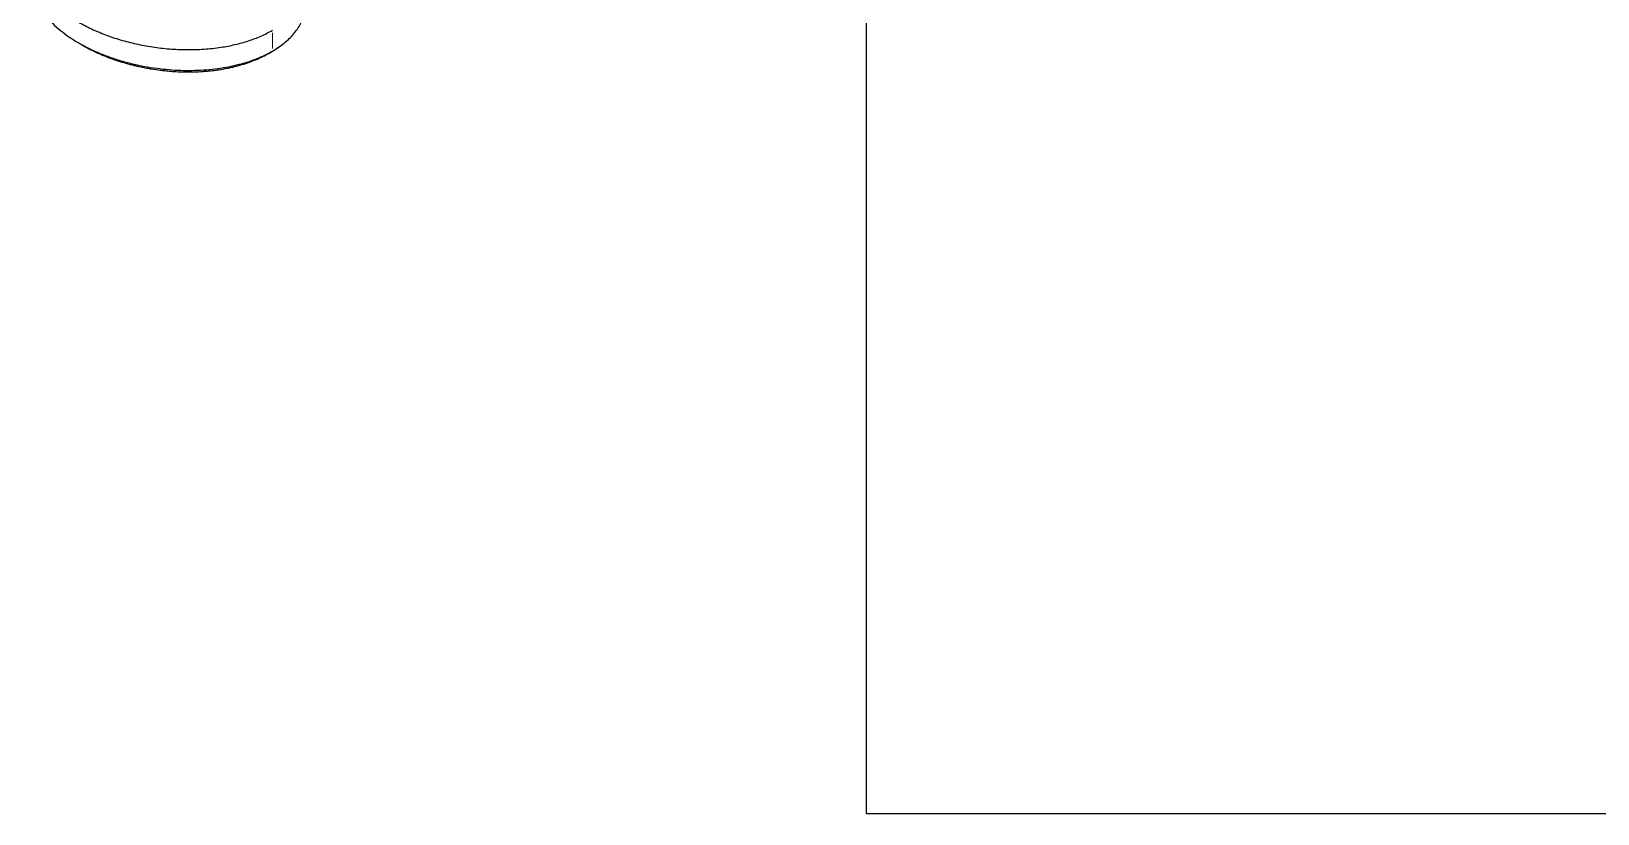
# Model space of a CAD drawing. Header units: millimetres. Extents: x 747 to 1883, y 1260 to 2217.
# Drawn here: x 763.8 to 862.5, y 1769.1 to 1818.4 of the extents above; entities that cross this region are included whole.
import ezdxf

# ---------------------------------------------------------------- set-up
doc = ezdxf.new("R2010")
doc.units = ezdxf.units.MM
doc.linetypes.add('PHANTOM', pattern=[12.7, 6.35, -1.27, 1.27, -1.27, 1.27, -1.27])

msp = doc.modelspace()

# ---------------------------------------------------------------- linework, layer by layer
at = {"color": 8, "linetype": 'PHANTOM', "lineweight": 18}
msp.add_line((779.006, 1818.274), (779.006, 1817.287), dxfattribs=at)
at = {"color": 7, "linetype": 'Continuous', "lineweight": 25}
for p, q in [((766.804, 1817.64), (767.09, 1817.475)), ((778.724, 1816.964), (779.009, 1817.129))]:
    msp.add_line(p, q, dxfattribs=at)
msp.add_lwpolyline([(816.412, 1911.999), (995.87, 1911.999), (995.87, 1769.094), (816.412, 1769.094)], close=True)
for points, knots in [([(763.89, 1823.54), (763.854, 1823.311), (763.78, 1822.838), (763.909, 1822.089), (764.233, 1821.314), (764.738, 1820.597), (765.351, 1819.971), (766.024, 1819.431), (766.778, 1818.945), (767.601, 1818.516), (768.476, 1818.146), (769.414, 1817.828), (770.406, 1817.571), (771.442, 1817.377), (772.51, 1817.253), (773.599, 1817.205), (774.69, 1817.237), (775.714, 1817.347), (776.653, 1817.527), (777.499, 1817.762), (778.301, 1818.058), (778.768, 1818.307), (779.006, 1818.434)], [0, 0, 0, 0, 0.053434, 0.110295, 0.174282, 0.238295, 0.289758, 0.341383, 0.392859, 0.441353, 0.489973, 0.538458, 0.587086, 0.635855, 0.684452, 0.733198, 0.782132, 0.830825, 0.872701, 0.914741, 0.956592, 1, 1, 1, 1]), ([(763.82, 1821.622), (763.821, 1821.534), (763.824, 1821.335), (763.891, 1820.917), (764.065, 1820.37), (764.383, 1819.789), (764.762, 1819.283), (765.167, 1818.847), (765.637, 1818.428), (766.168, 1818.031), (766.749, 1817.662), (767.382, 1817.321), (768.067, 1817.007), (768.801, 1816.725), (769.575, 1816.479), (770.355, 1816.281), (771.135, 1816.126), (771.903, 1816.014), (772.659, 1815.942), (773.395, 1815.909), (774.115, 1815.91), (774.84, 1815.949), (775.554, 1816.025), (776.246, 1816.139), (777.079, 1816.326), (777.845, 1816.573), (778.531, 1816.868), (778.847, 1817.04), (779.006, 1817.127)], [0, 0, 0, 0, 0.021598, 0.048503, 0.102392, 0.157119, 0.196985, 0.236853, 0.277859, 0.318866, 0.359185, 0.399503, 0.44092, 0.482335, 0.523676, 0.56533, 0.602445, 0.639812, 0.676931, 0.710398, 0.743861, 0.778349, 0.812833, 0.846193, 0.879556, 0.938746, 0.969238, 1, 1, 1, 1]), ([(779.006, 1817.127), (779.263, 1817.291), (779.779, 1817.619), (780.367, 1818.2), (780.802, 1818.833), (781.015, 1819.394), (781.101, 1819.848), (781.108, 1820.074), (781.112, 1820.184)], [0, 0, 0, 0, 0.196439, 0.392854, 0.594546, 0.799547, 0.901805, 1, 1, 1, 1]), ([(767.09, 1817.475), (767.131, 1817.452), (767.306, 1817.35), (767.561, 1817.217), (767.926, 1817.039), (768.228, 1816.905), (768.54, 1816.778), (768.857, 1816.656), (769.184, 1816.542), (769.602, 1816.41), (769.945, 1816.312), (770.294, 1816.224), (770.648, 1816.142), (771.009, 1816.069), (771.465, 1815.989), (771.836, 1815.936), (772.21, 1815.893), (772.492, 1815.866), (772.871, 1815.838), (773.251, 1815.82), (773.633, 1815.814), (774.014, 1815.816), (774.396, 1815.83), (774.775, 1815.856), (775.057, 1815.881), (775.338, 1815.913), (775.71, 1815.963), (776.076, 1816.027), (776.434, 1816.103), (776.786, 1816.187), (777.215, 1816.309), (777.707, 1816.479), (778.169, 1816.674), (778.508, 1816.838), (778.68, 1816.942), (778.72, 1816.966)], [0, 0, 0, 0, 0.013342, 0.057573, 0.079683, 0.123914, 0.146023, 0.168132, 0.212364, 0.234473, 0.278706, 0.300816, 0.322925, 0.36716, 0.389269, 0.433505, 0.455615, 0.477725, 0.499835, 0.544075, 0.566185, 0.588296, 0.632539, 0.654649, 0.67676, 0.698871, 0.720983, 0.765232, 0.787343, 0.809455, 0.853708, 0.897962, 0.942218, 0.986474, 1, 1, 1, 1])]:
    msp.add_open_spline(points, degree=3, knots=knots, dxfattribs=at)

doc.saveas('drawing.dxf')
